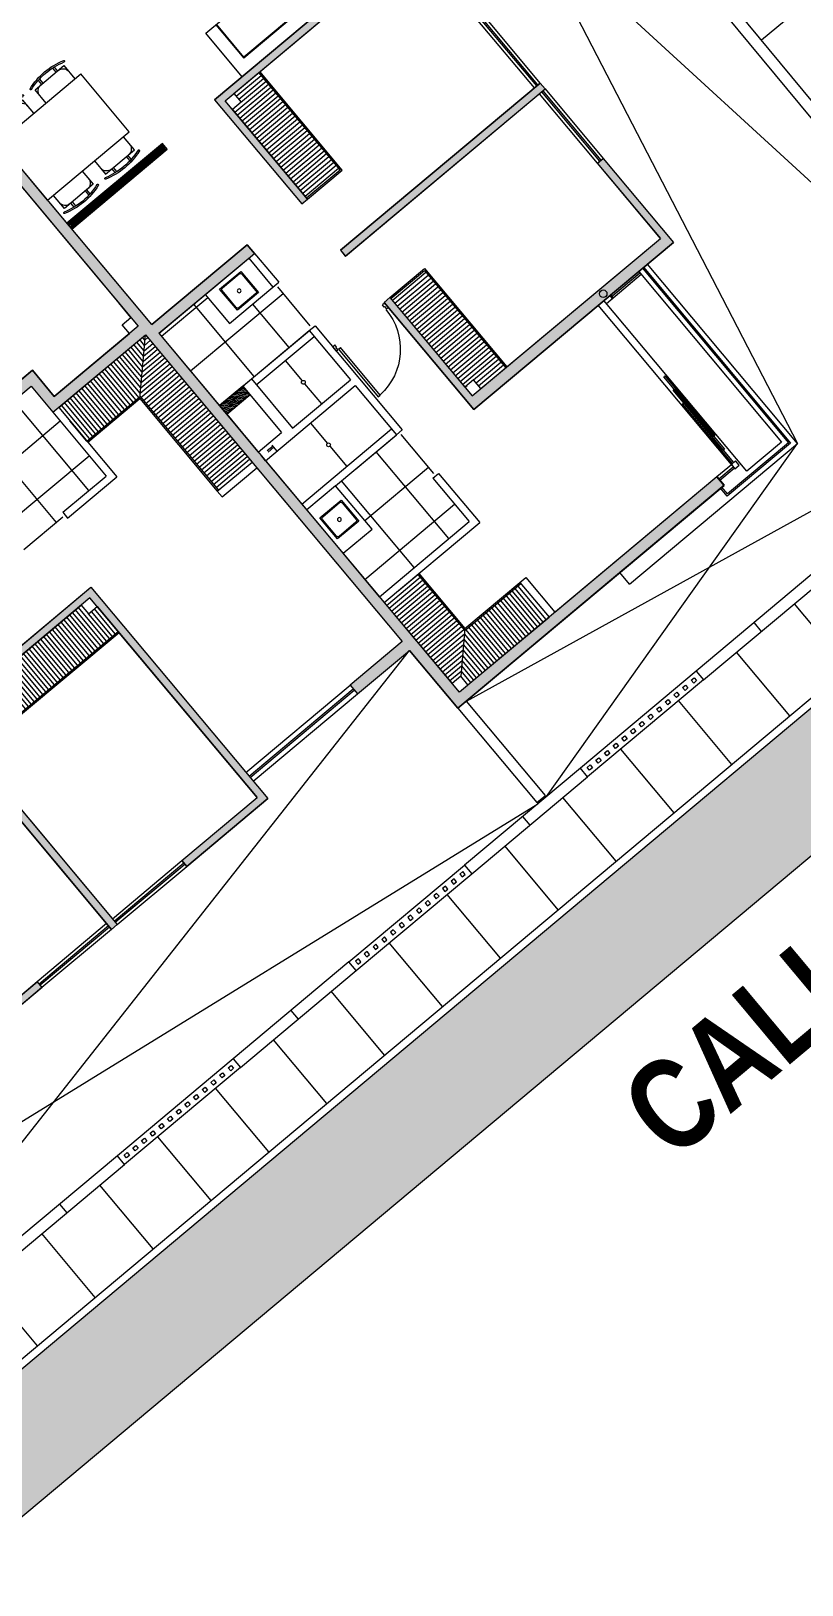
# Model space of a CAD drawing. Header units: millimetres. Extents: x 2471 to 2909, y 1327 to 1568.
# Drawn here: x 2648.84 to 2659.06, y 1347.14 to 1367.72 of the extents above; entities that cross this region are included whole.
import ezdxf

# ---------------------------------------------------------------- set-up
doc = ezdxf.new("R2010")
doc.units = ezdxf.units.MM
doc.linetypes.add('HIDDEN', pattern=[0.375, 0.25, -0.125])
doc.layers.get('0').update_dxf_attribs({"color": 251, "lineweight": 9})
for name, color, linetype, lineweight in [('A-BARANDAS', 251, 'Continuous', 13), ('A-JARDIN', 251, 'Continuous', 13), ('A-MOBILIARIO', 251, 'Continuous', 13), ('A-MURO BAJO', 251, 'Continuous', 13), ('A-MUROS', 251, 'Continuous', 13), ('A-PLACAS', 251, 'Continuous', 13), ('A-PROYECCIONES', 251, 'HIDDEN', 13), ('A-PUERTAS', 251, 'Continuous', 13), ('A-SANITARIOS', 251, 'Continuous', 13), ('A-VIDRIOS', 251, 'Continuous', 13), ('CLOSET', 251, 'Continuous', 13), ('HATCH', 251, 'Continuous', 13), ('RED-PLUVIAL', 251, 'Continuous', 13), ('TITULOS', 251, 'Continuous', 13), ('XREF_PAISAJISMO_200612$0$A-MURO BAJO', 251, 'Continuous', 13)]:
    doc.layers.add(name, color=color, linetype=linetype, lineweight=lineweight)
doc.styles.add('2000-TITULO', font='arialbd.ttf', dxfattribs={"width": 0.8, "height": 8})

# ---------------------------------------------------------------- blocks, each defined once
blk = doc.blocks.new('CERCO_TORRE-A_01_PISO-2')
at = {"layer": 'A-JARDIN'}
h = blk.add_hatch(dxfattribs=at)
h.set_pattern_fill('AR-SAND', color=256, scale=0.001)
h.paths.add_polyline_path([(3, -1.2), (-34.228, -1.2), (-34.228, -2.7), (3, -2.7)])
at = {"layer": 'A-BARANDAS'}
for points in [[(-15.875, 0.1), (-15.875, 0.05), (-15.925, 0.05), (-15.925, 0.1)], [(-15.725, 0.1), (-15.725, 0.05), (-15.775, 0.05), (-15.775, 0.1)], [(-15.575, 0.1), (-15.575, 0.05), (-15.625, 0.05), (-15.625, 0.1)], [(-15.425, 0.1), (-15.425, 0.05), (-15.475, 0.05), (-15.475, 0.1)], [(-15.275, 0.1), (-15.275, 0.05), (-15.325, 0.05), (-15.325, 0.1)], [(-15.125, 0.1), (-15.125, 0.05), (-15.175, 0.05), (-15.175, 0.1)], [(-14.975, 0.1), (-14.975, 0.05), (-15.025, 0.05), (-15.025, 0.1)], [(-14.825, 0.1), (-14.825, 0.05), (-14.875, 0.05), (-14.875, 0.1)], [(-14.675, 0.1), (-14.675, 0.05), (-14.725, 0.05), (-14.725, 0.1)], [(-14.525, 0.1), (-14.525, 0.05), (-14.575, 0.05), (-14.575, 0.1)], [(-14.375, 0.1), (-14.375, 0.05), (-14.425, 0.05), (-14.425, 0.1)], [(-14.225, 0.1), (-14.225, 0.05), (-14.275, 0.05), (-14.275, 0.1)], [(-14.075, 0.1), (-14.075, 0.05), (-14.125, 0.05), (-14.125, 0.1)], [(-11.925, 0.1), (-11.925, 0.05), (-11.875, 0.05), (-11.875, 0.1)], [(-11.775, 0.1), (-11.775, 0.05), (-11.725, 0.05), (-11.725, 0.1)], [(-11.625, 0.1), (-11.625, 0.05), (-11.575, 0.05), (-11.575, 0.1)], [(-11.475, 0.1), (-11.475, 0.05), (-11.425, 0.05), (-11.425, 0.1)], [(-11.325, 0.1), (-11.325, 0.05), (-11.275, 0.05), (-11.275, 0.1)], [(-11.175, 0.1), (-11.175, 0.05), (-11.125, 0.05), (-11.125, 0.1)], [(-11.025, 0.1), (-11.025, 0.05), (-10.975, 0.05), (-10.975, 0.1)], [(-10.875, 0.1), (-10.875, 0.05), (-10.825, 0.05), (-10.825, 0.1)], [(-10.725, 0.1), (-10.725, 0.05), (-10.675, 0.05), (-10.675, 0.1)], [(-10.575, 0.1), (-10.575, 0.05), (-10.525, 0.05), (-10.525, 0.1)], [(-10.425, 0.1), (-10.425, 0.05), (-10.375, 0.05), (-10.375, 0.1)], [(-10.275, 0.1), (-10.275, 0.05), (-10.225, 0.05), (-10.225, 0.1)], [(-10.125, 0.1), (-10.125, 0.05), (-10.075, 0.05), (-10.075, 0.1)], [(-7.875, 0.1), (-7.875, 0.05), (-7.925, 0.05), (-7.925, 0.1)], [(-7.725, 0.1), (-7.725, 0.05), (-7.775, 0.05), (-7.775, 0.1)], [(-7.575, 0.1), (-7.575, 0.05), (-7.625, 0.05), (-7.625, 0.1)], [(-7.425, 0.1), (-7.425, 0.05), (-7.475, 0.05), (-7.475, 0.1)], [(-7.275, 0.1), (-7.275, 0.05), (-7.325, 0.05), (-7.325, 0.1)], [(-7.125, 0.1), (-7.125, 0.05), (-7.175, 0.05), (-7.175, 0.1)], [(-6.975, 0.1), (-6.975, 0.05), (-7.025, 0.05), (-7.025, 0.1)], [(-6.825, 0.1), (-6.825, 0.05), (-6.875, 0.05), (-6.875, 0.1)], [(-6.675, 0.1), (-6.675, 0.05), (-6.725, 0.05), (-6.725, 0.1)], [(-6.525, 0.1), (-6.525, 0.05), (-6.575, 0.05), (-6.575, 0.1)], [(-6.375, 0.1), (-6.375, 0.05), (-6.425, 0.05), (-6.425, 0.1)], [(-6.225, 0.1), (-6.225, 0.05), (-6.275, 0.05), (-6.275, 0.1)], [(-6.075, 0.1), (-6.075, 0.05), (-6.125, 0.05), (-6.125, 0.1)]]:
    blk.add_lwpolyline(points, close=True, dxfattribs=at)
at = {"layer": 'A-MURO BAJO', "color": 252}
for p, q in [((1.127, 6, 0), (0.027, 6.005, 0)), ((-18.428, -1.1, 0), (-18.428, 0)), ((-17.428, -1.1, 0), (-17.428, 0)), ((-16.428, -1.1, 0), (-16.428, 0)), ((-15.428, -1.1, 0), (-15.428, 0)), ((-14.428, -1.1, 0), (-14.428, 0)), ((-13.428, -1.1, 0), (-13.428, 0)), ((-12.428, -1.1, 0), (-12.428, 0)), ((-11.428, -1.1, 0), (-11.428, 0)), ((-10.428, -1.1, 0), (-10.428, 0)), ((-9.428, -1.1, 0), (-9.428, 0)), ((-8.428, -1.1, 0), (-8.428, 0)), ((-7.428, -1.1, 0), (-7.428, 0)), ((-6.428, -1.1, 0), (-6.428, 0)), ((-5.428, -1.1, 0), (-5.428, 0)), ((-4.428, -1.1, 0), (-4.428, 0))]:
    blk.add_line(p, q, dxfattribs=at)
at = {"layer": 'A-MURO BAJO', "color": 251}
for p, q in [((-14, 0.15, 0), (-16, 0.15, 0)), ((-14, 0, 0), (-16, 0, 0)), ((-12, 0.15, 0), (-10, 0.15, 0)), ((-12, 0, 0), (-10, 0, 0)), ((-6, 0.15, 0), (-8, 0.15, 0)), ((-6, 0, 0), (-8, 0, 0))]:
    blk.add_line(p, q, dxfattribs=at)
at = {"layer": 'A-MURO BAJO', "color": 4, "elevation": 0}
blk.add_lwpolyline([(-50.248, 19.152), (-36.56, -0.556), (-37.792, -1.411, 0.245706), (-35.328, -2.7), (-35.328, -1.2), (3, -1.2)], format="xyb", dxfattribs=at)
at = {"layer": 'A-MURO BAJO', "color": 252, "elevation": 0}
blk.add_lwpolyline([(-50.166, 19.209), (-36.421, -0.581), (-37.651, -1.435, 0.227495), (-35.428, -2.598), (-35.428, -1.1), (3, -1.1)], format="xyb", dxfattribs=at)
blk.add_lwpolyline([(-35.328, -2.7), (3, -2.7)], dxfattribs=at)
at = {"layer": 'A-MUROS', "color": 251}
for p, q in [((-17, 0.15), (-17, 0)), ((-13, 0.15), (-13, 0, 0)), ((-9, 0.15, 0), (-9, 0, 0)), ((-5, 0.15, 0), (-5, 0, 0))]:
    blk.add_line(p, q, dxfattribs=at)
at = {"layer": 'A-MUROS', "color": 3, "elevation": 0}
blk.add_lwpolyline([(-2.086, 14.8), (-0.084, 14.8), (-0.149, 0.15), (-2, 0.15), (-2, 0), (0, 0), (0.123, 27.75), (-3.686, 27.75)], dxfattribs=at)
at = {"layer": 'A-MUROS', "color": 7}
blk.add_lwpolyline([(-8.736, 1.8), (-8.736, 0.17), (-8.586, 0.17), (-8.586, 1.8)], dxfattribs=at)
at = {"layer": 'A-MUROS', "color": 3}
for points in [[(-18, 0), (-16, 0), (-16, 0.15), (-18, 0.15)], [(-14, 0), (-12, 0), (-12, 0.15), (-14, 0.15)]]:
    blk.add_lwpolyline(points, close=True, dxfattribs=at)
at = {"layer": 'A-MUROS', "color": 3, "elevation": 0}
for points in [[(-8, 0.15), (-10, 0.15), (-10, 0), (-8, 0)], [(-6, 0), (-4, 0), (-4, 0.15), (-6, 0.15)]]:
    blk.add_lwpolyline(points, close=True, dxfattribs=at)
at = {"layer": 'A-PROYECCIONES', "linetype": 'Continuous', "ltscale": 0.5}
for p, q in [((-0.084, 14.8, 0), (-3.036, 1.6, 0)), ((-0.149, 0.15, 0), (-2.086, 14.8, 0)), ((-21.385, 0.15), (-8.736, 2.8, 0)), ((-21.386, 2, 0), (-8.736, 0.15)), ((-8.586, 1.8), (-0.149, 0.15, 0)), ((-8.586, 0.15), (-3.036, 1.6, 0))]:
    blk.add_line(p, q, dxfattribs=at)
blk = doc.blocks.new('A$Cda3111fd')
at = {"layer": 'XREF_PAISAJISMO_200612$0$A-MURO BAJO'}
blk.add_arc((75.328, 14.093, 0), 3.7, 219.6709, 314.5407, dxfattribs=at)
blk = doc.blocks.new('ESTRUCTURAS_PISO-1')
at = {"layer": 'HATCH'}
h = blk.add_hatch(color=256, dxfattribs=at)
h.dxf.hatch_style = 1
h.paths.add_polyline_path([(0.15, 19.45), (0.15, 14.6), (0, 14.6), (0, 19.45)])
h.paths.add_polyline_path([(0.15, 25.95), (-5.75, 25.95), (-5.75, 24.9), (-5.6, 24.9), (-5.6, 25.8), (0, 25.8), (0, 20.55), (-1.4, 20.55), (-1.4, 20.45), (0, 20.45), (0, 19.5), (1.8, 19.5), (1.8, 20.15), (1.7, 20.15), (1.7, 19.65), (0.15, 19.65)])
h.paths.add_polyline_path([(-2.4, 21.4), (-2.3, 21.4), (-2.3, 23.1), (-5.75, 23.1), (-5.75, 21.8), (-5.65, 21.8), (-5.65, 23), (-2.4, 23)], flags=17)
h.paths.add_polyline_path([(-5.75, 20.45), (-2.3, 20.45), (-2.3, 20.6), (-5.75, 20.6)], flags=17)
h.paths.add_polyline_path([(-6.25, 17.5), (-6.25, 17.75), (-5, 17.75), (-5, 17.5)])
h.paths.add_polyline_path([(1.15, 15.1), (1.05, 15.1), (1.05, 13.1), (0.15, 13.1), (0.15, 13.7), (0, 13.7), (0, 13.025), (0, 12.35), (0.15, 12.35), (0.15, 12.95), (1.05, 12.95), (1.05, 10.95), (1.15, 10.95), (1.15, 12.95), (6.4, 12.95), (6.4, 12.6), (6.55, 12.6), (6.55, 13.025), (6.55, 13.45), (6.4, 13.45), (6.4, 13.1), (1.15, 13.1)])
h.paths.add_polyline_path([(0.15, 6.5), (0.15, 11.45), (0, 11.45), (0, 6.6), (-1.45, 6.6), (-1.45, 7.05), (-4.1, 7.05), (-4.1, 6.9), (-1.6, 6.9), (-1.6, 6.45), (0, 6.45), (0, 1.15), (-0.9, 1.15), (-0.9, 1), (0, 1), (0, 0), (4.6, 0), (4.6, 0.15), (0.15, 0.15), (0.15, 6.35), (1.8, 6.35), (1.8, 6.5)])
h.paths.add_polyline_path([(2.7, 5.55), (6.15, 5.55), (6.15, 5.65), (2.7, 5.65)])
h.paths.add_polyline_path([(2.7, 6.45), (2.8, 6.45), (2.8, 8.15), (6.05, 8.15), (6.05, 6.85), (6.15, 6.85), (6.15, 8.25), (2.7, 8.25)])
h.paths.add_polyline_path([(2.8, 3.05), (6.05, 3.05), (6.05, 4.35), (6.15, 4.35), (6.15, 2.9), (2.7, 2.9), (2.7, 4.75), (2.8, 4.75)])
h.paths.add_polyline_path([(-8.4, 9.4), (-8.4, 9.3), (-6.65, 9.3), (-6.65, 8.4), (-7.25, 8.4), (-7.25, 8.25), (-6.5, 8.25), (-6.5, 15.55), (-4, 15.55), (-4, 8.25), (-1.9, 8.25), (-1.9, 8.4), (-3.85, 8.4), (-3.85, 12.1), (-1.2, 12.1), (-1.2, 12.25), (-3.85, 12.25), (-3.85, 13.85), (-1.2, 13.85), (-1.2, 14), (-3.85, 14), (-3.85, 15.7), (-6.65, 15.7), (-6.65, 9.4)])
h.paths.add_polyline_path([(-10.9, 0.4), (-10.75, 0.4), (-10.75, 3.5), (-10.6, 3.5), (-10.6, 0.2), (-10.9, 0.2)])
h.paths.add_polyline_path([(-6.15, 5.25), (-6.3, 5.25), (-6.3, 6.9), (-11.1, 6.9), (-11.1, 7.05), (-4.75, 7.05), (-4.75, 6.9), (-6.15, 6.9)])
h.paths.add_polyline_path([(-12, 6.9), (-12.6, 6.9), (-12.6, 6), (-10.6, 6), (-10.6, 5.9), (-12.6, 5.9), (-12.6, 0.4), (-12.45, 0.4), (-12.45, 0.2), (-12.6, 0.2), (-12.75, 0.2), (-12.75, 6.9), (-14.95, 6.9), (-14.95, 7.05), (-12.6, 7.05), (-12, 7.05)])
h.paths.add_polyline_path([(-6.2, 4.25), (-7.8, 4.25), (-7.8, 0.8), (-6.6, 0.8), (-6.6, 0.7), (-7.9, 0.7), (-7.9, 4.35), (-6.2, 4.35)])
h.paths.add_polyline_path([(-5.3, 4.35), (-5.3, 0.7), (-5.4, 0.7), (-5.4, 4.35)])
h.paths.add_polyline_path([(-2.8, 4.25), (-4.5, 4.25), (-4.5, 4.35), (-2.7, 4.35), (-2.7, 0.7), (-4.1, 0.7), (-4.1, 0.8), (-2.8, 0.8)])
h.paths.add_polyline_path([(-8.1, 14.9), (-8.4, 14.9), (-8.4, 11.8), (-8.25, 11.8), (-8.25, 14.7), (-8.1, 14.7)])
h.paths.add_polyline_path([(-16.3, 11.05), (-14.6, 11.05), (-14.6, 10.95), (-16.4, 10.95), (-16.4, 14.4), (-15, 14.4), (-15, 14.3), (-16.3, 14.3)])
h.paths.add_polyline_path([(-12.8, 10.05), (-12.8, 8.4), (-8.15, 8.4), (-8.15, 8.25), (-14.35, 8.25), (-14.35, 8.4), (-12.95, 8.4), (-12.95, 10.05)])
h.paths.add_polyline_path([(-13.7, 10.95), (-13.7, 14.4), (-13.8, 14.4), (-13.8, 10.95)])
h.paths.add_polyline_path([(-19.1, 8.4), (-19.1, 13.15), (-18.2, 13.15), (-18.2, 13.3), (-19.25, 13.3), (-19.25, 8.25), (-15, 8.25), (-15, 8.4)])
h.paths.add_polyline_path([(-11.2, 11.05), (-11.2, 14.3), (-12.45, 14.3), (-12.45, 14.4), (-11.1, 14.4), (-11.1, 10.95), (-12.9, 10.95), (-12.9, 11.05)])
h.paths.add_polyline_path([(-19.1, 0.85), (-17.8, 0.85), (-17.8, 0.7), (-19.25, 0.7), (-19.25, 7.05), (-17.65, 7.05), (-17.65, 6.9), (-19.1, 6.9), (-19.1, 4.6), (-16.9, 4.6), (-16.9, 4.5), (-19.1, 4.5)])
h.paths.add_polyline_path([(-16, 0.7), (-15.85, 0.7), (-15.85, 4.5), (-16, 4.5)])
h.paths.add_polyline_path([(-23.712, 4.695), (-26.833, 2.527), (-26.776, 2.445), (-23.655, 4.613)])
h.paths.add_polyline_path([(-26.524, 11.812), (-27.665, 13.455), (-27.542, 13.54), (-26.401, 11.898), (-25.785, 12.326), (-25.357, 11.71), (-25.48, 11.624), (-25.823, 12.117), (-26.562, 11.603), (-25.421, 9.961), (-25.503, 9.904), (-26.644, 11.546), (-30.874, 8.608), (-30.674, 8.321), (-30.797, 8.235), (-31.282, 8.934), (-31.159, 9.019), (-30.96, 8.732)])
h.paths.add_polyline_path([(-22.35, 2.3), (-22.95, 2.3), (-22.95, 2.371), (-23.773, 3.556), (-23.198, 3.956), (-23.141, 3.874), (-23.634, 3.531), (-22.848, 2.4), (-22.25, 2.4), (-22.25, 0.2), (-22.95, 0.2), (-22.95, 0.3), (-22.35, 0.3)])
h.paths.add_polyline_path([(-25.968, 1.545), (-26.091, 1.46), (-25.216, 0.2), (-24.15, 0.2), (-24.15, 0.35), (-25.138, 0.35)])
h.paths.add_polyline_path([(-24.25, 5.295), (-25.22, 6.691), (-28.177, 4.638), (-27.435, 3.57), (-27.517, 3.513), (-28.316, 4.663), (-25.195, 6.83), (-24.168, 5.352)])
h.paths.add_polyline_path([(-19.4, 0.7), (-20.45, 0.7), (-20.45, 0.85), (-19.55, 0.85), (-19.55, 6.9), (-20.8, 6.9), (-20.8, 7.05), (-19.4, 7.05)])
h.paths.add_polyline_path([(-24.967, 10.885), (-23.142, 8.257), (-24.456, 7.344), (-24.399, 7.262), (-23.249, 8.06), (-22.443, 6.9), (-21.2, 6.9), (-21.2, 7.05), (-22.364, 7.05), (-23.097, 8.105), (-22.933, 8.219), (-24.844, 10.97)])
h.paths.add_polyline_path([(-29.636, 12.086), (-29.551, 11.963), (-32.015, 10.251), (-31.929, 10.128), (-32.135, 9.985), (-32.306, 10.232)])
h.paths.add_polyline_path([(-36.78, 20.091), (-32.919, 22.772), (-33.005, 22.896), (-36.988, 20.129), (-36.389, 19.267), (-36.266, 19.352)])
h.paths.add_polyline_path([(-33.458, 18.99), (-32.488, 17.593), (-32.406, 17.65), (-33.432, 19.129), (-36.43, 17.047), (-35.632, 15.897), (-35.549, 15.954), (-36.291, 17.021)])
h.paths.add_polyline_path([(-31.949, 16.993), (-34.947, 14.911), (-34.89, 14.829), (-31.892, 16.911)])
h.paths.add_polyline_path([(-33.41, 12.874), (-34.123, 13.9), (-34.205, 13.843), (-33.435, 12.735), (-30.438, 14.817), (-31.436, 16.254), (-31.518, 16.197), (-30.577, 14.842)])
h.paths.add_polyline_path([(-26.394, 13.729), (-26.518, 13.643), (-29.256, 17.586), (-29.133, 17.671)])
h.paths.add_polyline_path([(6.4, 14.95), (3.55, 14.95), (3.55, 15.1), (6.65, 15.1), (6.65, 14.8), (6.4, 14.8)])
h.paths.add_polyline_path([(2.7, 20.4), (6.15, 20.4), (6.15, 20.5), (2.7, 20.5)])
h.paths.add_polyline_path([(6.15, 17.8), (6.15, 19.2), (6.05, 19.2), (6.05, 17.9), (2.8, 17.9), (2.8, 19.6), (2.7, 19.6), (2.7, 17.8)])
h.paths.add_polyline_path([(5.05, 25.95), (0.2, 25.95), (0.2, 25.8), (4.9, 25.8), (4.9, 24.9), (5.05, 24.9)])
h.paths.add_polyline_path([(2.7, 23.1), (2.7, 21.3), (2.8, 21.3), (2.8, 23), (6.05, 23), (6.05, 21.7), (6.15, 21.7), (6.15, 23.1)])
h.paths.add_polyline_path([(-23.752, 12.642), (-22.012, 10.137), (-22.546, 9.766), (-22.632, 9.889), (-22.221, 10.174), (-23.876, 12.556), (-24.286, 12.271), (-25.712, 14.324), (-25.589, 14.41), (-24.249, 12.48), (-23.222, 13.193), (-24.505, 15.041), (-24.916, 14.756), (-24.973, 14.838), (-24.439, 15.208), (-23.099, 13.278), (-18.787, 16.273), (-18.872, 16.396), (-18.708, 16.511), (-18.537, 16.264)])
h.paths.add_polyline_path([(-20.042, 18.08), (-19.956, 17.957), (-19.792, 18.071), (-19.963, 18.317), (-22.468, 16.578), (-22.383, 16.454)])
h.paths.add_polyline_path([(-29.161, 17.712), (-30.64, 16.685), (-30.725, 16.809), (-29.37, 17.75), (-32.964, 22.924), (-27.543, 26.689), (-26.802, 25.621), (-26.925, 25.536), (-27.581, 26.48), (-32.755, 22.887), (-29.846, 18.698), (-28.491, 19.639), (-28.434, 19.557), (-29.789, 18.616)])
h.paths.add_polyline_path([(-27.495, 19.783), (-27.438, 19.701), (-24.522, 21.726), (-24.579, 21.808)])
h.paths.add_polyline_path([(-27.869, 20.497), (-27.951, 20.44), (-28.978, 21.918), (-25.775, 24.143), (-25.718, 24.061), (-26.005, 23.861), (-25.264, 22.794), (-25.346, 22.737), (-26.087, 23.804), (-28.839, 21.893)])
h.paths.add_polyline_path([(-26.981, 19.044), (-26.011, 17.647), (-23.096, 19.673), (-23.837, 20.74), (-23.919, 20.683), (-23.235, 19.698), (-25.986, 17.787), (-26.899, 19.101)])
h.paths.add_polyline_path([(6.4, 11.25), (6.4, 11.1), (3.55, 11.1), (3.55, 10.95), (6.65, 10.95), (6.65, 11.25)])
edge = h.paths.add_edge_path()
edge.add_line((-29.938, 6.823), (-27.474, 8.535))
edge.add_line((-27.474, 8.535), (-27.56, 8.658))
edge.add_line((-27.56, 8.658), (-29.819, 7.089))
edge.add_line((-29.819, 7.089), (-29.904, 7.212))
edge.add_line((-29.904, 7.212), (-30.109, 7.07))
edge.add_line((-30.109, 7.07), (-29.938, 6.823))
edge = h.paths.add_edge_path(flags=17)
edge.add_line((-6.65, 15.7), (-6.25, 15.7))
h.paths.add_polyline_path([(-1.45, 15.4), (-1.45, 16.25), (-1.2, 16.25), (-1.2, 15.4)])
h.paths.add_polyline_path([(-2.6, 17.5), (-2.6, 17.75), (-1.5, 17.75), (-1.5, 17.5)])
h.paths.add_polyline_path([(-17.35, 7.05), (-15.85, 7.05), (-15.85, 6.9), (-17.35, 6.9)])
at = {"layer": 'A-PLACAS'}
blk.add_lwpolyline([(0.15, 6.5), (0.15, 11.45), (0, 11.45), (0, 6.6), (-1.45, 6.6), (-1.45, 7.05), (-4.1, 7.05), (-4.1, 6.9), (-1.6, 6.9), (-1.6, 6.45), (0, 6.45), (0, 1.15), (-0.9, 1.15), (-0.9, 1), (0, 1), (0, 0), (4.6, 0), (4.6, 0.15), (0.15, 0.15), (0.15, 6.35), (1.8, 6.35), (1.8, 6.5)], close=True, dxfattribs=at)
at = {"layer": 'A-PLACAS', "elevation": 0}
for points in [[(2.7, 6.45), (2.8, 6.45), (2.8, 8.15), (6.05, 8.15), (6.05, 6.85), (6.15, 6.85), (6.15, 8.25), (2.7, 8.25)], [(2.7, 5.55), (6.15, 5.55), (6.15, 5.65), (2.7, 5.65)], [(2.8, 3.05), (6.05, 3.05), (6.05, 4.35), (6.15, 4.35), (6.15, 2.9), (2.7, 2.9), (2.7, 4.75), (2.8, 4.75)], [(-6.2, 4.25), (-7.8, 4.25), (-7.8, 0.8), (-6.6, 0.8), (-6.6, 0.7), (-7.9, 0.7), (-7.9, 4.35), (-6.2, 4.35)], [(-5.3, 4.35), (-5.3, 0.7), (-5.4, 0.7), (-5.4, 4.35)], [(-2.8, 4.25), (-4.5, 4.25), (-4.5, 4.35), (-2.7, 4.35), (-2.7, 0.7), (-4.1, 0.7), (-4.1, 0.8), (-2.8, 0.8)]]:
    blk.add_lwpolyline(points, close=True, dxfattribs=at)
blk = doc.blocks.new('A$C2A08204E')
for p, q in [((0, 0), (0, 1.76)), ((0, 1.76), (2.575, 1.76)), ((2.575, 1.76), (2.575, 1.01)), ((0.175, 0.175), (0.175, 1.585)), ((0.175, 1.585), (2.4, 1.585)), ((0.185, 1.575), (0.75, 1.575)), ((0.185, 1.01), (0.185, 1.575)), ((0.75, 1.01), (0.75, 1.575)), ((0.76, 1.575), (1.565, 1.575)), ((0.76, 1.01), (0.76, 1.575)), ((1.565, 1.575), (1.565, 1.01)), ((1.585, 1.575), (2.39, 1.575)), ((1.585, 1.01), (1.585, 1.575)), ((2.39, 1.575), (2.39, 1.01)), ((2.4, 1.01), (2.4, 1.585)), ((0.185, 1.01), (0.75, 1.01)), ((0.185, 0.185), (0.185, 1)), ((0.75, 1), (0.185, 1)), ((0.75, 1), (0.75, 0)), ((2.575, 1.01), (0.76, 1.01)), ((0.75, 0.175), (0.175, 0.175)), ((0.75, 0.185), (0.185, 0.185)), ((0.75, 0), (0, 0))]:
    blk.add_line(p, q)
blk = doc.blocks.new('A$C443818C8')
at = {"layer": 'A-PUERTAS'}
for p, q in [((0.038, 0.076), (0.038, 0.896)), ((0.038, 0.896), (0.073, 0.896)), ((0.073, 0.896), (0.073, 0.076)), ((0.038, 0.076), (0.073, 0.076))]:
    blk.add_line(p, q, dxfattribs=at)
at = {"layer": 'A-PUERTAS', "linetype": 'Continuous'}
for p, q in [((0, 0), (0, 0.076)), ((0, 0.076), (0.028, 0.076)), ((0.028, 0.076), (0.028, 0.038)), ((0.028, 0.038), (0.038, 0.038)), ((0.038, 0.038), (0.038, 0)), ((0.862, 0.038), (0.862, 0)), ((0.872, 0.038), (0.862, 0.038)), ((0.9, 0.076), (0.872, 0.076)), ((0.872, 0.076), (0.872, 0.038)), ((0.9, 0), (0.9, 0.076)), ((0, 0), (0.038, 0)), ((0.9, 0), (0.862, 0))]:
    blk.add_line(p, q, dxfattribs=at)
at = {"layer": 'A-PUERTAS', "color": 7, "linetype": 'Continuous'}
blk.add_arc((0.038, 0.076), 0.82, 0, 87.5537, dxfattribs=at)
blk = doc.blocks.new('A$C72FD42DB')
for p, q in [((0.057, 1.356), (0.057, 1.356)), ((0.098, 0.81), (0.098, 1.31)), ((0.098, 1.31), (0.325, 1.31)), ((0.325, 1.41), (1.325, 1.41)), ((0.325, 0), (0.325, 1.41)), ((1.325, 0), (1.325, 1.41)), ((1.553, 1.31), (1.325, 1.31)), ((1.553, 0.81), (1.553, 1.31)), ((1.594, 1.356), (1.594, 1.356)), ((0.029, 1.197), (0.098, 1.197)), ((0.029, 1.172), (0.098, 1.172)), ((1.622, 1.197), (1.553, 1.197)), ((1.622, 1.172), (1.553, 1.172)), ((0.029, 0.947), (0.098, 0.947)), ((0.029, 0.922), (0.098, 0.922)), ((1.622, 0.947), (1.553, 0.947)), ((1.622, 0.922), (1.553, 0.922)), ((0.057, 0.763), (0.057, 0.763)), ((0.057, 0.647), (0.057, 0.647)), ((0.325, 0.81), (0.098, 0.81)), ((1.325, 0.81), (1.553, 0.81)), ((1.594, 0.763), (1.594, 0.763)), ((1.594, 0.647), (1.594, 0.647)), ((0.029, 0.488), (0.098, 0.488)), ((0.029, 0.463), (0.098, 0.463)), ((0.098, 0.6), (0.098, 0.1)), ((0.325, 0.6), (0.098, 0.6)), ((1.325, 0.6), (1.553, 0.6)), ((1.553, 0.6), (1.553, 0.1)), ((1.622, 0.488), (1.553, 0.488)), ((1.622, 0.463), (1.553, 0.463)), ((0.029, 0.238), (0.098, 0.238)), ((0.029, 0.213), (0.098, 0.213)), ((1.622, 0.238), (1.553, 0.238)), ((1.622, 0.213), (1.553, 0.213)), ((0.057, 0.054), (0.057, 0.054)), ((0.098, 0.1), (0.325, 0.1)), ((1.553, 0.1), (1.325, 0.1)), ((1.594, 0.054), (1.594, 0.054)), ((0.325, 0), (1.325, 0))]:
    blk.add_line(p, q)
for centre, radius, start, end in [((0.93, 1.06), 0.932, 161.8381, 198.1619), ((0.93, 1.06), 0.912, 161.8381, 198.1619), ((0.054, 1.347), 0.01, 71.2164, 161.8381), ((0.054, 1.347), 0.01, 341.8381, 71.2164), ((0.198, 1.21), 0.1, 90, 180), ((1.453, 1.21), 0.1, 0, 90), ((1.597, 1.347), 0.01, 108.7836, 198.1619), ((0.721, 1.06), 0.912, 341.8381, 18.1619), ((1.597, 1.347), 0.01, 18.1619, 108.7836), ((0.721, 1.06), 0.932, 341.8381, 18.1619), ((0.198, 0.91), 0.1, 180, 270), ((1.453, 0.91), 0.1, 270, 0), ((0.93, 0.35), 0.932, 161.8381, 198.1619), ((0.93, 0.35), 0.912, 161.8381, 198.1619), ((0.054, 0.772), 0.01, 198.1619, 288.7836), ((0.054, 0.638), 0.01, 71.2164, 161.8381), ((0.054, 0.772), 0.01, 288.7836, 18.1619), ((0.054, 0.638), 0.01, 341.8381, 71.2164), ((1.597, 0.772), 0.01, 161.8381, 251.2164), ((1.597, 0.638), 0.01, 108.7836, 198.1619), ((0.721, 0.35), 0.912, 341.8381, 18.1619), ((1.597, 0.772), 0.01, 251.2164, 341.8381), ((1.597, 0.638), 0.01, 18.1619, 108.7836), ((0.721, 0.35), 0.932, 341.8381, 18.1619), ((0.198, 0.5), 0.1, 90, 180), ((1.453, 0.5), 0.1, 0, 90), ((0.054, 0.063), 0.01, 198.1619, 288.7836), ((0.054, 0.063), 0.01, 288.7836, 18.1619), ((0.198, 0.2), 0.1, 180, 270), ((1.453, 0.2), 0.1, 270, 0), ((1.597, 0.063), 0.01, 161.8381, 251.2164), ((1.597, 0.063), 0.01, 251.2164, 341.8381)]:
    blk.add_arc(centre, radius, start, end)
blk = doc.blocks.new('BOWL-ITALGRIF_VARADERO')
blk.add_lwpolyline([(0.182, 0.182), (-0.183, 0.182), (-0.183, -0.183), (0.182, -0.183)], close=True)
blk.add_lwpolyline([(0.145, 0.17), (-0.145, 0.17, 0.414214), (-0.17, 0.145), (-0.17, -0.145, 0.414214), (-0.145, -0.17), (0.145, -0.17, 0.414214), (0.17, -0.145), (0.17, 0.145, 0.414214)], format="xyb", close=True)
blk.add_circle((0, 0), 0.025)

msp = doc.modelspace()

# ---------------------------------------------------------------- hatches: boundary and pattern name
at = {"layer": 'HATCH'}
h = msp.add_hatch(dxfattribs=at)
h.set_pattern_fill('_USER', color=256, scale=0.05, angle=219.9255, pattern_type=0)
h.set_pattern_definition([(219.9255, (2651.62562, 1366.782624), (0.0320896, -0.038344), [])])
h.paths.add_polyline_path([(2651.859, 1367.174), (2651.529, 1366.898), (2651.626, 1366.783), (2651.511, 1366.686), (2652.493, 1365.513), (2652.937, 1365.885)])
h = msp.add_hatch(dxfattribs=at)
h.set_pattern_fill('ANSI31', color=256, scale=0.005, angle=39.9255)
h.set_pattern_definition([(84.92553827, (-4614.623465, -6981.230648), (-0.015812779351, 0.00140414892), [])])
h.paths.add_polyline_path([(2649.382, 1365.101), (2650.647, 1366.16), (2650.583, 1366.236), (2649.318, 1365.177)])
h = msp.add_hatch(dxfattribs=at)
h.set_pattern_fill('_USER', color=256, scale=0.05, angle=219.9255, pattern_type=0)
h.set_pattern_definition([(219.9255, (2654.70622, 1363.101604), (0.0320896, -0.038344), [])])
h.paths.add_polyline_path([(2654.054, 1364.551), (2653.609, 1364.179), (2654.591, 1363.005), (2654.706, 1363.102), (2654.802, 1362.987), (2655.132, 1363.263)])
h = msp.add_hatch(dxfattribs=at)
h.set_pattern_fill('_USER', color=256, scale=0.6, angle=39.9255, double=1, pattern_type=0)
h.set_pattern_definition([(39.926, (2651.33955, 1362.76166), (-0.38507, 0.46013), []), (129.926, (2651.33955, 1362.76166), (-0.46013, -0.38507), [])])
h.paths.add_polyline_path([(2652.509, 1363.74), (2652.537, 1363.764), (2652.513, 1363.793), (2651.996, 1363.361), (2651.974, 1363.388), (2652.49, 1363.82), (2652.519, 1363.786), (2652.549, 1363.81), (2652.542, 1363.818), (2652.103, 1364.342), (2652.074, 1364.318), (2652.056, 1364.339), (2651.472, 1363.85), (2651.151, 1364.234), (2650.537, 1363.72), (2651.34, 1362.762)])
h.paths.add_polyline_path([(2651.974, 1363.388), (2651.996, 1363.361), (2652.513, 1363.793), (2652.49, 1363.82)], flags=17)
h = msp.add_hatch(dxfattribs=at)
h.set_pattern_fill('_USER', color=256, scale=0.05, angle=129.9255, pattern_type=0)
h.set_pattern_definition([(129.9255, (2650.31976, 1363.668587), (-0.038344, -0.0320896), [])])
h.paths.add_polyline_path([(2650.286, 1362.884), (2650.358, 1363.701), (2649.208, 1362.738), (2649.58, 1362.293)])
h = msp.add_hatch(dxfattribs=at)
h.set_pattern_fill('_USER', color=256, scale=0.05, angle=219.9255, pattern_type=0)
h.set_pattern_definition([(219.9255, (2650.390193, 1363.66233), (0.0320896, -0.038344), [])])
h.paths.add_polyline_path([(2651.325, 1361.641), (2651.77, 1362.014), (2650.358, 1363.701), (2650.286, 1362.884)])
h = msp.add_hatch(dxfattribs=at)
h.set_pattern_fill('_USER', color=256, scale=0.6, angle=-50.0745, double=1, pattern_type=0)
h.set_pattern_definition([(309.926, (2647.692, 1362.0562), (0.46013, 0.38507), []), (39.926, (2647.692, 1362.0562), (-0.38507, 0.46013), [])])
h.paths.add_polyline_path([(2649.837, 1361.83), (2648.842, 1363.019), (2648.267, 1362.538), (2648.652, 1362.077), (2648.077, 1361.596), (2648.694, 1360.858), (2648.716, 1360.876), (2648.74, 1360.847), (2648.748, 1360.854), (2649.265, 1361.286), (2649.272, 1361.293), (2649.248, 1361.322), (2649.27, 1361.34), (2649.262, 1361.349)])
h.paths.add_polyline_path([(2648.75, 1360.905), (2648.724, 1360.883), (2648.291, 1361.4), (2648.318, 1361.422)], flags=16)
h = msp.add_hatch(dxfattribs=at)
h.set_pattern_fill('ANSI31', color=256, scale=0.005, angle=129.9255)
h.set_pattern_definition([(174.92553827, (3176.202505, -6401.640141), (-0.00140414892, -0.01581277935), [])])
h.paths.add_polyline_path([(2651.646, 1363.018), (2651.34, 1362.762), (2651.436, 1362.647), (2651.743, 1362.903)])
h = msp.add_hatch(dxfattribs=at)
h.set_pattern_fill('_USER', color=256, scale=0.6, angle=39.9255, double=1, pattern_type=0)
h.set_pattern_definition([(39.926, (2652.4948, 1361.3813), (-0.38507, 0.46013), []), (129.926, (2652.4948, 1361.3813), (-0.46013, -0.38507), [])])
h.paths.add_polyline_path([(2653.36, 1361.127), (2652.976, 1360.806), (2653.457, 1360.231), (2654.646, 1361.226), (2654.165, 1361.801), (2654.174, 1361.808), (2654.156, 1361.83), (2654.185, 1361.854), (2654.179, 1361.862), (2653.746, 1362.379), (2653.74, 1362.387), (2653.711, 1362.362), (2653.693, 1362.384), (2653.664, 1362.36), (2652.878, 1361.702)])
h.paths.add_polyline_path([(2654.174, 1361.808), (2654.232, 1361.857), (2654.208, 1361.887), (2654.176, 1361.86), (2654.185, 1361.854), (2654.156, 1361.83)])
h = msp.add_hatch(dxfattribs=at)
h.set_pattern_fill('_USER', color=256, scale=0.05, angle=219.9255, pattern_type=0)
h.set_pattern_definition([(219.9255, (2654.420153, 1359.08064), (0.0320896, -0.038344), [])])
h.paths.add_polyline_path([(2653.966, 1360.527), (2653.522, 1360.154), (2654.42, 1359.081), (2654.535, 1359.177), (2654.589, 1359.783)])
h = msp.add_hatch(dxfattribs=at)
h.set_pattern_fill('_USER', color=256, scale=0.05, angle=309.9255, pattern_type=0)
h.set_pattern_definition([(309.9255, (2654.631453, 1359.061875), (0.038344, 0.0320896), [])])
h.paths.add_polyline_path([(2654.589, 1359.783), (2654.535, 1359.177), (2654.631, 1359.062), (2655.705, 1359.96), (2655.333, 1360.405)])
h = msp.add_hatch(dxfattribs=at)
h.set_pattern_fill('_USER', color=256, scale=0.05, angle=129.9255, pattern_type=0)
h.set_pattern_definition([(129.9255, (2648.780853, 1358.729526), (-0.038344, -0.0320896), [])])
h.paths.add_polyline_path([(2649.719, 1360.101), (2649.604, 1360.005), (2649.508, 1360.12), (2648.373, 1359.17), (2648.745, 1358.726), (2649.995, 1359.772)])

# ---------------------------------------------------------------- linework, layer by layer
for p, q in [((2652.209, 1363.359, 0), (2652.434, 1363.09, 0)), ((2652.466, 1363.052, 0), (2652.69, 1362.784, 0)), ((2652.544, 1362.531, 0), (2652.768, 1362.262, 0)), ((2652.8, 1362.224, 0), (2653.025, 1361.955, 0))]:
    msp.add_line(p, q)
for centre in [(2652.45, 1363.071, 0), (2652.784, 1362.243, 0)]:
    msp.add_circle(centre, 0.025)
at = {"layer": 'A-BARANDAS', "elevation": 0}
for points in [[(2656.942, 1364.582), (2658.877, 1362.27), (2658.068, 1361.593), (2657.995, 1361.681)], [(2656.958, 1364.595), (2658.906, 1362.267), (2658.066, 1361.565), (2657.979, 1361.668)]]:
    msp.add_lwpolyline(points, dxfattribs=at)
msp.add_lwpolyline([(2658.121, 1361.982), (2658.169, 1361.925), (2658.226, 1361.973), (2658.178, 1362.03)], close=True, dxfattribs=at)
at = {"layer": 'A-MURO BAJO'}
for p, q in [((2655.511, 1366.97, 0), (2654.741, 1367.89, 0)), ((2655.588, 1367.034, 0), (2654.818, 1367.954, 0)), ((2655.575, 1366.893, 0), (2656.345, 1365.973, 0)), ((2655.652, 1366.958, 0), (2656.422, 1366.037, 0)), ((2651.689, 1357.903, 0), (2653.069, 1359.059, 0)), ((2651.785, 1357.788, 0), (2653.166, 1358.944, 0)), ((2649.92, 1355.966, 0), (2650.84, 1356.736, 0)), ((2649.984, 1355.89, 0), (2650.904, 1356.66, 0)), ((2649.843, 1355.902, 0), (2648.923, 1355.132, 0)), ((2649.907, 1355.825, 0), (2648.987, 1355.055, 0))]:
    msp.add_line(p, q, dxfattribs=at)
at = {"layer": 'A-MURO BAJO', "color": 4}
for p, q in [((2658.326, 1361.893, 0), (2656.433, 1364.155, 0)), ((2651.761, 1363.115, 0), (2652.528, 1363.756, 0)), ((2651.826, 1363.038, 0), (2652.592, 1363.68, 0)), ((2652.431, 1361.458, 0), (2653.619, 1362.453, 0)), ((2652.878, 1361.702, 0), (2653.683, 1362.376, 0)), ((2656.773, 1360.398, 0), (2656.645, 1360.551, 0))]:
    msp.add_line(p, q, dxfattribs=at)
at = {"layer": 'A-MURO BAJO', "color": 4, "elevation": 0}
for points in [[(2656.773, 1360.398), (2658.997, 1362.259), (2657.008, 1364.636)], [(2656.893, 1364.54), (2658.786, 1362.278), (2658.326, 1361.893)], [(2657.929, 1361.822), (2658.121, 1361.982), (2656.356, 1364.091)]]:
    msp.add_lwpolyline(points, dxfattribs=at)
at = {"layer": 'A-MURO BAJO', "elevation": 0}
for points in [[(2651.151, 1364.234), (2651.472, 1363.85), (2652.047, 1364.332)], [(2652.976, 1360.806), (2653.36, 1361.127), (2652.878, 1361.702), (2652.495, 1361.381)]]:
    msp.add_lwpolyline(points, dxfattribs=at)
at = {"layer": 'A-MUROS'}
for p, q in [((2651.273, 1366.814, 0), (2653.919, 1369.028, 0)), ((2651.529, 1366.898, 0), (2653.907, 1368.887, 0)), ((2650.441, 1363.835, 0), (2647.264, 1367.631, 0)), ((2647.149, 1367.535, 0), (2650.166, 1363.931, 0)), ((2652.942, 1364.82, 0), (2655.588, 1367.034, 0)), ((2655.652, 1366.958, 0), (2655.588, 1367.034, 0)), ((2651.273, 1366.814, 0), (2652.429, 1365.434, 0)), ((2653.006, 1364.743, 0), (2655.652, 1366.958, 0)), ((2651.511, 1366.686, 0), (2652.505, 1365.498, 0)), ((2656.345, 1365.973, 0), (2656.422, 1366.037, 0)), ((2656.345, 1365.973, 0), (2657.18, 1364.976, 0)), ((2656.422, 1366.037, 0), (2657.353, 1364.925, 0)), ((2652.429, 1365.434, 0), (2652.505, 1365.498, 0)), ((2654.707, 1362.711, 0), (2657.353, 1364.925, 0)), ((2654.802, 1362.987, 0), (2657.18, 1364.976, 0)), ((2650.441, 1363.835, 0), (2651.706, 1364.894, 0)), ((2650.537, 1363.72, 0), (2651.726, 1364.715, 0)), ((2651.706, 1364.894, 0), (2652.124, 1364.396, 0)), ((2651.726, 1364.715, 0), (2652.047, 1364.332, 0)), ((2652.942, 1364.82, 0), (2653.006, 1364.743, 0)), ((2652.047, 1364.332, 0), (2652.124, 1364.396, 0)), ((2650.166, 1363.931, 0), (2650.005, 1364.122, 0)), ((2653.52, 1364.13, 0), (2653.596, 1364.194, 0)), ((2653.52, 1364.13, 0), (2654.707, 1362.711, 0)), ((2653.596, 1364.194, 0), (2654.591, 1363.005, 0)), ((2650.051, 1363.834, 0), (2650.166, 1363.931, 0)), ((2649.15, 1362.885, 0), (2650.147, 1363.719, 0)), ((2649.208, 1362.738, 0), (2650.358, 1363.701, 0)), ((2650.147, 1363.719, 0), (2650.051, 1363.834, 0)), ((2650.358, 1363.701, 0), (2651.77, 1362.014, 0)), ((2650.537, 1363.72, 0), (2651.853, 1362.148, 0)), ((2652.528, 1363.756, 0), (2652.605, 1363.821, 0)), ((2652.528, 1363.756, 0), (2653.074, 1363.105, 0)), ((2652.605, 1363.821, 0), (2653.76, 1362.44, 0)), ((2646.829, 1361.529, 0), (2648.861, 1363.23, 0)), ((2648.861, 1363.23, 0), (2649.15, 1362.885, 0)), ((2651.646, 1363.018, 0), (2651.761, 1363.115, 0)), ((2651.761, 1363.115, 0), (2652.307, 1362.463, 0)), ((2652.307, 1362.463, 0), (2653.074, 1363.105, 0)), ((2654.706, 1363.102, 0), (2654.591, 1363.005, 0)), ((2654.802, 1362.987, 0), (2654.706, 1363.102, 0)), ((2648.842, 1363.019, 0), (2649.837, 1361.83, 0)), ((2651.646, 1363.018, 0), (2652.16, 1362.405, 0)), ((2651.949, 1362.033, 0), (2653.138, 1363.028, 0)), ((2653.138, 1363.028, 0), (2653.683, 1362.376, 0)), ((2649.208, 1362.738, 0), (2649.978, 1361.818, 0)), ((2651.436, 1362.647, 0), (2651.853, 1362.148, 0)), ((2651.853, 1362.148, 0), (2652.16, 1362.405, 0)), ((2653.683, 1362.376, 0), (2653.76, 1362.44, 0)), ((2651.31, 1361.628, 0), (2651.77, 1362.014, 0)), ((2651.374, 1361.552, 0), (2651.834, 1361.937, 0)), ((2651.834, 1361.937, 0), (2653.76, 1359.636, 0)), ((2651.949, 1362.033, 0), (2653.457, 1360.231, 0)), ((2654.165, 1361.801, 0), (2654.241, 1361.865, 0)), ((2654.241, 1361.865, 0), (2654.787, 1361.213, 0)), ((2649.262, 1361.349, 0), (2649.837, 1361.83, 0)), ((2649.326, 1361.272, 0), (2649.978, 1361.818, 0)), ((2651.31, 1361.628, 0), (2651.374, 1361.552, 0)), ((2654.165, 1361.801, 0), (2654.646, 1361.226, 0)), ((2658.025, 1361.707, 0), (2654.498, 1358.754, 0)), ((2655.782, 1360.025, 0), (2657.929, 1361.822, 0)), ((2657.929, 1361.822, 0), (2658.025, 1361.707, 0)), ((2649.262, 1361.349, 0), (2649.326, 1361.272, 0)), ((2653.457, 1360.231, 0), (2654.646, 1361.226, 0)), ((2653.522, 1360.154, 0), (2654.787, 1361.213, 0)), ((2655.32, 1360.421, 0), (2655.397, 1360.485, 0)), ((2655.32, 1360.421, 0), (2655.705, 1359.96, 0)), ((2655.397, 1360.485, 0), (2655.782, 1360.025, 0)), ((2648.255, 1359.202, 0), (2649.635, 1360.357, 0)), ((2649.635, 1360.357, 0), (2651.978, 1357.558, 0)), ((2648.319, 1359.125, 0), (2649.508, 1360.12, 0)), ((2649.508, 1360.12, 0), (2649.604, 1360.005, 0)), ((2649.604, 1360.005, 0), (2649.719, 1360.101, 0)), ((2649.719, 1360.101, 0), (2651.837, 1357.571, 0)), ((2653.522, 1360.154, 0), (2654.42, 1359.081, 0)), ((2654.631, 1359.062, 0), (2655.705, 1359.96, 0)), ((2653.76, 1359.636, 0), (2653.069, 1359.059, 0)), ((2653.166, 1358.944, 0), (2653.856, 1359.521, 0)), ((2654.498, 1358.754, 0), (2653.856, 1359.521, 0)), ((2654.535, 1359.177, 0), (2654.42, 1359.081, 0)), ((2654.631, 1359.062, 0), (2654.535, 1359.177, 0)), ((2653.069, 1359.059, 0), (2653.166, 1358.944, 0)), ((2647.565, 1358.625, 0), (2649.907, 1355.825, 0)), ((2647.641, 1358.689, 0), (2649.984, 1355.89, 0)), ((2650.84, 1356.736, 0), (2651.837, 1357.571, 0)), ((2650.904, 1356.66, 0), (2651.978, 1357.558, 0)), ((2650.84, 1356.736, 0), (2650.904, 1356.66, 0)), ((2649.984, 1355.89, 0), (2649.907, 1355.825, 0)), ((2648.987, 1355.055, 0), (2647.99, 1354.221, 0)), ((2648.923, 1355.132, 0), (2648.003, 1354.362, 0)), ((2648.923, 1355.132, 0), (2648.987, 1355.055, 0))]:
    msp.add_line(p, q, dxfattribs=at)
at = {"layer": 'A-MUROS', "elevation": 0}
msp.add_lwpolyline([(2651.529, 1366.898), (2651.626, 1366.783), (2651.511, 1366.686)], dxfattribs=at)
at = {"layer": 'A-MUROS', "color": 3, "elevation": 0}
for points in [[(2649.382, 1365.101), (2650.647, 1366.16), (2650.583, 1366.236), (2649.318, 1365.177)], [(2651.646, 1363.018), (2651.34, 1362.762), (2651.436, 1362.647), (2651.743, 1362.903)]]:
    msp.add_lwpolyline(points, close=True, dxfattribs=at)
at = {"layer": 'A-PROYECCIONES', "ltscale": 0.25}
for p, q in [((2651.493, 1362.89, 0), (2651.589, 1362.775, 0)), ((2651.34, 1362.762, 0), (2651.436, 1362.647, 0)), ((2651.535, 1362.84, 0), (2651.381, 1362.712, 0)), ((2651.547, 1362.825, 0), (2651.394, 1362.696, 0)), ((2652.103, 1362.161, 0), (2652.006, 1362.277, 0)), ((2651.949, 1362.033, 0), (2651.853, 1362.148, 0)), ((2652.048, 1362.227, 0), (2651.895, 1362.098, 0)), ((2652.061, 1362.211, 0), (2651.908, 1362.083, 0))]:
    msp.add_line(p, q, dxfattribs=at)
at = {"layer": 'A-VIDRIOS'}
for p, q in [((2655.542, 1366.996, 0), (2654.772, 1367.916, 0)), ((2655.557, 1367.009, 0), (2654.787, 1367.929, 0)), ((2655.606, 1366.919, 0), (2656.376, 1365.999, 0)), ((2655.621, 1366.932, 0), (2656.391, 1366.012, 0)), ((2651.731, 1357.854, 0), (2653.111, 1359.009, 0)), ((2651.744, 1357.838, 0), (2653.124, 1358.993, 0)), ((2649.945, 1355.936, 0), (2650.866, 1356.706, 0)), ((2649.958, 1355.92, 0), (2650.879, 1356.69, 0)), ((2649.869, 1355.871, 0), (2648.948, 1355.101, 0)), ((2649.882, 1355.856, 0), (2648.961, 1355.086, 0))]:
    msp.add_line(p, q, dxfattribs=at)
at = {"layer": 'A-VIDRIOS', "elevation": 0}
for points in [[(2657.241, 1363.158), (2657.904, 1362.366), (2657.889, 1362.353), (2657.225, 1363.145)], [(2657.365, 1362.979), (2658.028, 1362.187), (2658.012, 1362.174), (2657.349, 1362.966)], [(2657.488, 1362.8), (2658.151, 1362.008), (2658.136, 1361.995), (2657.473, 1362.787)]]:
    msp.add_lwpolyline(points, close=True, dxfattribs=at)
for points in [[(2657.955, 1361.791), (2658.146, 1361.951)], [(2657.968, 1361.776), (2658.159, 1361.936)]]:
    msp.add_lwpolyline(points, dxfattribs=at)
at = {"layer": 'CLOSET'}
for p, q in [((2650.283, 1362.855, 0), (2650.358, 1363.701, 0)), ((2654.591, 1359.811, 0), (2654.535, 1359.177, 0))]:
    msp.add_line(p, q, dxfattribs=at)
at = {"layer": 'CLOSET', "elevation": 0}
for points in [[(2652.505, 1365.498), (2652.965, 1365.883), (2651.874, 1367.186)], [(2652.493, 1365.513), (2652.937, 1365.885), (2651.859, 1367.174)], [(2653.596, 1364.194), (2654.057, 1364.579), (2655.148, 1363.275)], [(2653.609, 1364.179), (2654.054, 1364.551), (2655.132, 1363.263)], [(2649.58, 1362.293), (2650.286, 1362.884), (2651.325, 1361.641)], [(2649.593, 1362.278), (2650.283, 1362.855), (2651.31, 1361.628)], [(2653.966, 1360.527), (2654.589, 1359.783), (2655.333, 1360.405)], [(2653.982, 1360.539), (2654.591, 1359.811), (2655.32, 1360.421)], [(2648.319, 1359.125), (2648.704, 1358.665), (2650.008, 1359.756)], [(2648.334, 1359.138), (2648.707, 1358.694), (2649.995, 1359.772)]]:
    msp.add_lwpolyline(points, dxfattribs=at)
at = {"layer": 'HATCH'}
for p, q in [((2652.542, 1363.818, 0), (2652.11, 1364.335, 0)), ((2654.179, 1361.862, 0), (2653.746, 1362.379, 0)), ((2649.265, 1361.286, 0), (2648.748, 1360.854, 0))]:
    msp.add_line(p, q, dxfattribs=at)
at = {"layer": 'RED-PLUVIAL', "color": 6}
msp.add_line((2656.525, 1364.2, 0), (2656.909, 1364.521, 0), dxfattribs=at)
at = {"layer": 'RED-PLUVIAL'}
for p, q in [((2656.465, 1364.117, 0), (2656.925, 1364.502, 0)), ((2656.509, 1364.219, 0), (2656.541, 1364.181, 0))]:
    msp.add_line(p, q, dxfattribs=at)
at = {"layer": 'RED-PLUVIAL', "color": 6, "elevation": 0}
msp.add_lwpolyline([(2656.528, 1364.235), (2656.525, 1364.2), (2656.56, 1364.197)], dxfattribs=at)
at = {"layer": 'RED-PLUVIAL'}
msp.add_circle((2656.423, 1364.245, 0), 0.05, dxfattribs=at)

# ---------------------------------------------------------------- block references
msp.add_blockref('A$Cda3111fd', (2586.461, 1356.615, 0))
for name, p, rotation in [('CERCO_TORRE-A_01_PISO-2', (2662.352, 1362.98, 0), 39.92553827807826), ('ESTRUCTURAS_PISO-1', (2654.498, 1358.754, 0), 39.92553829717861)]:
    msp.add_blockref(name, p, dxfattribs=dict(rotation=rotation))
at = {"layer": 'A-MOBILIARIO', "rotation": 219.9255382720575}
msp.add_blockref('A$C2A08204E', (2652.483, 1370.121, 0), dxfattribs=at)
at = {"layer": 'A-MOBILIARIO', "xscale": -1, "rotation": 309.9255382720575}
msp.add_blockref('A$C72FD42DB', (2649.27, 1365.234, 0), dxfattribs=at)
at = {"layer": 'A-PUERTAS', "linetype": 'Continuous', "xscale": -1, "rotation": 219.9255382720575}
msp.add_blockref('A$C443818C8', (2652.837, 1363.543, 0), dxfattribs=at)
at = {"layer": 'A-PUERTAS', "linetype": 'Continuous', "rotation": 309.9255382720575}
msp.add_blockref('A$C443818C8', (2647.686, 1359.9, 0), dxfattribs=at)
at = {"layer": 'A-SANITARIOS', "xscale": -1}
for p, rotation in [((2651.599, 1364.283, 0), 219.9255382720575), ((2652.927, 1361.254, 0), 309.9255382720575)]:
    msp.add_blockref('BOWL-ITALGRIF_VARADERO', p, dxfattribs=dict(at, rotation=rotation))

# ---------------------------------------------------------------- texts
at = {"layer": 'TITULOS', "color": 8, "insert": (2662.019, 1357.421), "char_height": 1.2, "attachment_point": 5, "rotation": 39.9265, "style": '2000-TITULO'}
msp.add_mtext_dynamic_manual_height_columns('CALLE EL ROSARIO', width=34.49743, gutter_width=1.75, heights=[0], dxfattribs=at)

doc.saveas('drawing.dxf')
